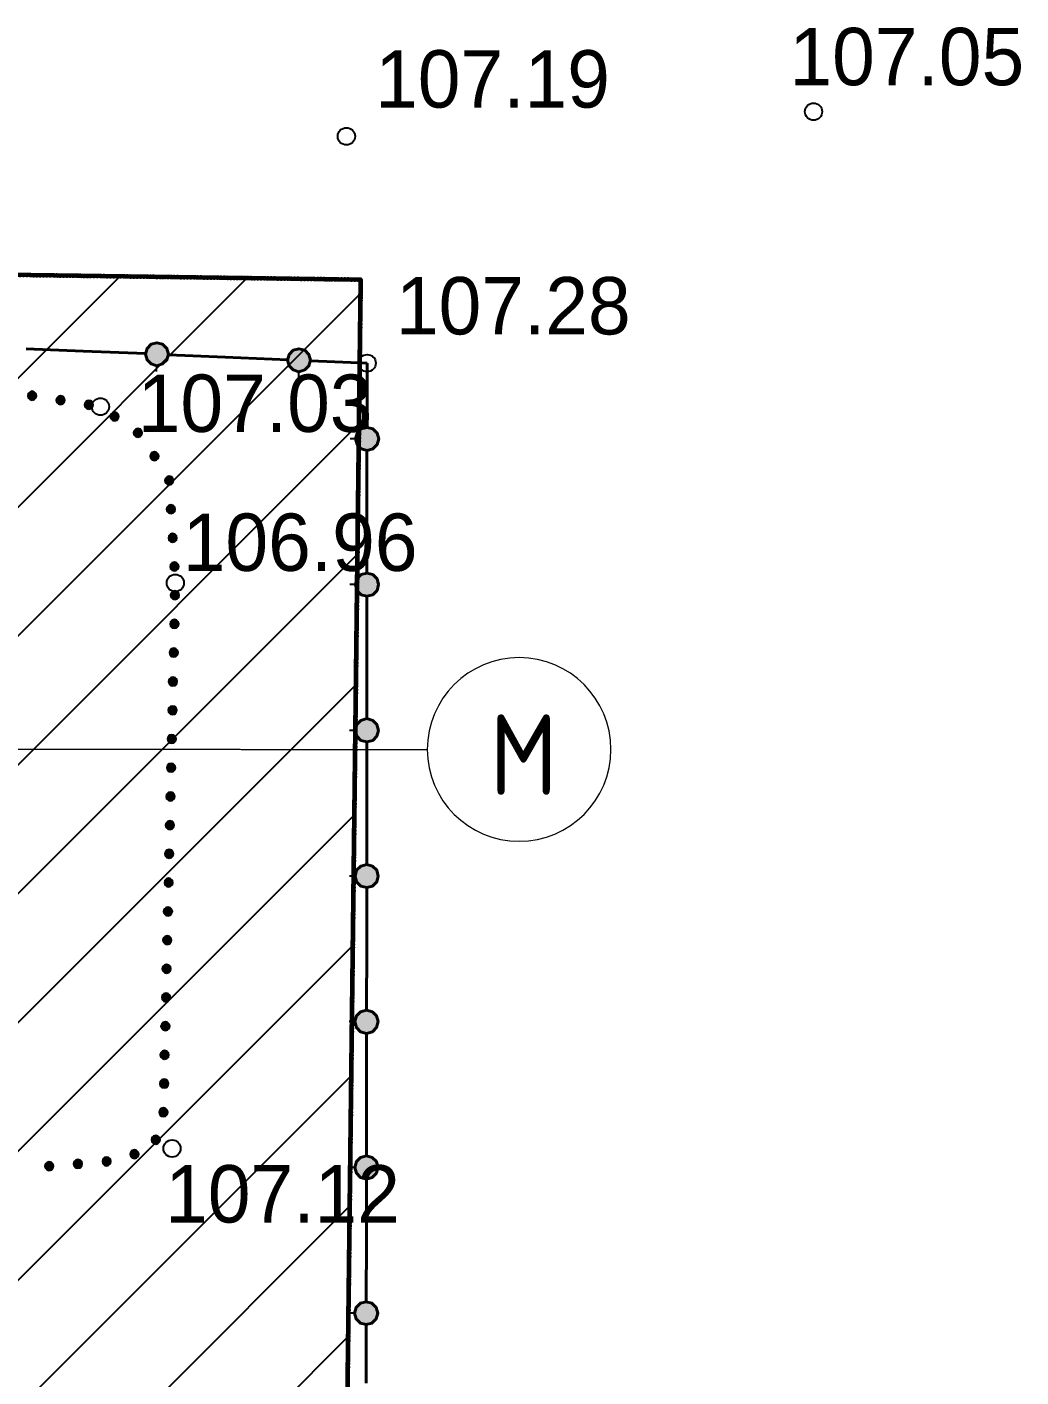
# Model space of a CAD drawing. Header units: millimetres. Extents: x 172667 to 1873135, y -274708 to 168495.
# Drawn here: x 1844224 to 1861540, y 64288 to 87812 of the extents above; entities that cross this region are included whole.
import ezdxf
from ezdxf.enums import TextEntityAlignment as Align

# ---------------------------------------------------------------- set-up
doc = ezdxf.new("R2010")
doc.units = ezdxf.units.MM
doc.linetypes.add('ADSK_Линия сетки', pattern=[25, 20, -2.5, 0, -2.5])
doc.linetypes.add('линия_сгиба', pattern=[1.25, 0.5, -0.25, 0, -0.25, 0, -0.25])
doc.layers.add('017 ОТВОД', color=7, linetype='13.Граница отвода', lineweight=70)
doc.layers.add('Оси', color=10, linetype='Continuous', lineweight=0)
doc.layers.add('_ТОПО', color=253, linetype='Continuous')
doc.layers.add('SC007', color=7, linetype='Continuous')
doc.styles.add('F2', font='', dxfattribs={"height": 0.000909972})
doc.styles.add('GOST Common', font='', dxfattribs={"width": 0.9, "height": 700})
doc.styles.get('F2').set_extended_font_data('D431')
doc.styles.get('GOST Common').set_extended_font_data('GOST Common')
doc.linetypes.add('13.Граница отвода', pattern='A,20,[14,SHAPES,S=0.01,R=0,X=0,Y=0],-2.5', length=22.5)

# ---------------------------------------------------------------- blocks, each defined once
blk = doc.blocks.new('SYMBOL2060001')
at = {"layer": 'SC007'}
blk.add_circle((0, 0), 0.15, dxfattribs=at)
blk = doc.blocks.new('Ось сетки - Круг_Ø8 мм-6577-ПД_АР_О_план на отм_ 0_000')
at = {"layer": 'Оси', "lineweight": 20}
for start, end in [(360, 180), (180, 360)]:
    blk.add_arc((0, 0), 4, start, end, dxfattribs=at)

msp = doc.modelspace()

# ---------------------------------------------------------------- hatches: boundary and pattern name
h = msp.add_hatch()
h.set_pattern_fill('ANSI31', color=30, scale=500)
h.paths.add_polyline_path([(1815477.8, 83886.2), (1850035.1, 83412.2), (1849138.2, 7719.4), (1815477.8, 8078.9)])
at = {"layer": '_ТОПО', "linetype": 'ByBlock', "lineweight": 40}
for points in [[(1846486.2, 81910.1), (1846586.2, 81940.1), (1846661.2, 82010.1), (1846686.2, 82110.1), (1846661.2, 82210.1), (1846586.2, 82285.1), (1846486.2, 82310.1), (1846386.2, 82285.1), (1846316.2, 82210.1), (1846286.2, 82110.1), (1846316.2, 82010.1), (1846386.2, 81940.1)], [(1848961.2, 81805.1), (1849061.2, 81835.1), (1849136.2, 81905.1), (1849161.2, 82005.1), (1849136.2, 82105.1), (1849061.2, 82180.1), (1848961.2, 82205.1), (1848861.2, 82180.1), (1848791.2, 82105.1), (1848761.2, 82005.1), (1848791.2, 81905.1), (1848861.2, 81835.1)], [(1850151.2, 80435.1), (1850251.2, 80460.1), (1850321.2, 80535.1), (1850351.2, 80635.1), (1850321.2, 80735.1), (1850251.2, 80810.1), (1850151.2, 80835.1), (1850046.2, 80810.1), (1849976.2, 80735.1), (1849946.2, 80635.1), (1849976.2, 80535.1), (1850046.2, 80460.1)], [(1850146.2, 77895.1), (1850246.2, 77920.1), (1850321.2, 77995.1), (1850346.2, 78095.1), (1850321.2, 78195.1), (1850246.2, 78270.1), (1850146.2, 78295.1), (1850046.2, 78270.1), (1849971.2, 78195.1), (1849946.2, 78095.1), (1849971.2, 77995.1), (1850046.2, 77920.1)], [(1850141.2, 75355.1), (1850246.2, 75380.1), (1850316.2, 75455.1), (1850346.2, 75555.1), (1850316.2, 75655.1), (1850246.2, 75730.1), (1850141.2, 75760.1), (1850041.2, 75730.1), (1849971.2, 75655.1), (1849941.2, 75555.1), (1849971.2, 75455.1), (1850041.2, 75380.1)], [(1850141.2, 72815.1), (1850241.2, 72840.1), (1850316.2, 72915.1), (1850341.2, 73015.1), (1850316.2, 73120.1), (1850241.2, 73190.1), (1850141.2, 73220.1), (1850041.2, 73190.1), (1849966.2, 73120.1), (1849941.2, 73015.1), (1849966.2, 72915.1), (1850041.2, 72840.1)], [(1850136.2, 70275.1), (1850241.2, 70305.1), (1850311.2, 70375.1), (1850341.2, 70480.1), (1850311.2, 70580.1), (1850241.2, 70650.1), (1850136.2, 70680.1), (1850036.2, 70650.1), (1849961.2, 70580.1), (1849936.2, 70480.1), (1849961.2, 70375.1), (1850036.2, 70305.1)], [(1850136.2, 67735.1), (1850236.2, 67765.1), (1850311.2, 67840.1), (1850336.2, 67940.1), (1850311.2, 68040.1), (1850236.2, 68115.1), (1850136.2, 68140.1), (1850036.2, 68115.1), (1849961.2, 68040.1), (1849936.2, 67940.1), (1849961.2, 67840.1), (1850036.2, 67765.1)], [(1850131.2, 65200.1), (1850231.2, 65225.1), (1850306.2, 65300.1), (1850336.2, 65400.1), (1850306.2, 65500.1), (1850231.2, 65575.1), (1850131.2, 65600.1), (1850031.2, 65575.1), (1849956.2, 65500.1), (1849931.2, 65400.1), (1849956.2, 65300.1), (1850031.2, 65225.1)]]:
    msp.add_hatch(color=7, dxfattribs=at).paths.add_polyline_path(points)
at = {"layer": '_ТОПО', "linetype": 'ByBlock', "lineweight": -2}
for points in [[(1844311.2, 81310.1), (1844351.2, 81320.1), (1844376.2, 81350.1), (1844386.2, 81385.1), (1844376.2, 81425.1), (1844351.2, 81450.1), (1844311.2, 81465.1), (1844276.2, 81450.1), (1844246.2, 81425.1), (1844236.2, 81385.1), (1844246.2, 81350.1), (1844276.2, 81320.1)], [(1844806.2, 81235.1), (1844846.2, 81245.1), (1844871.2, 81270.1), (1844881.2, 81310.1), (1844871.2, 81345.1), (1844846.2, 81375.1), (1844806.2, 81385.1), (1844771.2, 81375.1), (1844741.2, 81345.1), (1844731.2, 81310.1), (1844741.2, 81270.1), (1844771.2, 81245.1)], [(1845301.2, 81155.1), (1845341.2, 81165.1), (1845366.2, 81190.1), (1845376.2, 81230.1), (1845366.2, 81265.1), (1845341.2, 81295.1), (1845301.2, 81305.1), (1845266.2, 81295.1), (1845236.2, 81265.1), (1845226.2, 81230.1), (1845236.2, 81190.1), (1845266.2, 81165.1)], [(1845746.2, 80950.1), (1845786.2, 80960.1), (1845811.2, 80990.1), (1845821.2, 81025.1), (1845811.2, 81065.1), (1845786.2, 81090.1), (1845746.2, 81100.1), (1845711.2, 81090.1), (1845681.2, 81065.1), (1845671.2, 81025.1), (1845681.2, 80990.1), (1845711.2, 80960.1)], [(1846156.2, 80665.1), (1846196.2, 80675.1), (1846221.2, 80700.1), (1846231.2, 80740.1), (1846221.2, 80775.1), (1846196.2, 80805.1), (1846156.2, 80815.1), (1846121.2, 80805.1), (1846091.2, 80775.1), (1846081.2, 80740.1), (1846091.2, 80700.1), (1846121.2, 80675.1)], [(1846446.2, 80260.1), (1846481.2, 80270.1), (1846511.2, 80295.1), (1846521.2, 80335.1), (1846511.2, 80370.1), (1846481.2, 80400.1), (1846446.2, 80410.1), (1846406.2, 80400.1), (1846381.2, 80370.1), (1846371.2, 80335.1), (1846381.2, 80295.1), (1846406.2, 80270.1)], [(1846701.2, 79835.1), (1846741.2, 79845.1), (1846766.2, 79870.1), (1846776.2, 79910.1), (1846766.2, 79945.1), (1846741.2, 79975.1), (1846701.2, 79985.1), (1846666.2, 79975.1), (1846636.2, 79945.1), (1846626.2, 79910.1), (1846636.2, 79870.1), (1846666.2, 79845.1)], [(1846731.2, 79335.1), (1846771.2, 79345.1), (1846796.2, 79370.1), (1846806.2, 79410.1), (1846796.2, 79445.1), (1846771.2, 79475.1), (1846731.2, 79485.1), (1846696.2, 79475.1), (1846666.2, 79445.1), (1846656.2, 79410.1), (1846666.2, 79370.1), (1846696.2, 79345.1)], [(1846761.2, 78835.1), (1846801.2, 78845.1), (1846826.2, 78870.1), (1846836.2, 78910.1), (1846826.2, 78945.1), (1846801.2, 78975.1), (1846761.2, 78985.1), (1846726.2, 78975.1), (1846696.2, 78945.1), (1846686.2, 78910.1), (1846696.2, 78870.1), (1846726.2, 78845.1)], [(1846791.2, 78335.1), (1846826.2, 78345.1), (1846856.2, 78370.1), (1846866.2, 78410.1), (1846856.2, 78445.1), (1846826.2, 78475.1), (1846791.2, 78485.1), (1846751.2, 78475.1), (1846726.2, 78445.1), (1846716.2, 78410.1), (1846726.2, 78370.1), (1846751.2, 78345.1)], [(1846801.2, 77835.1), (1846841.2, 77845.1), (1846866.2, 77870.1), (1846876.2, 77910.1), (1846866.2, 77945.1), (1846841.2, 77975.1), (1846801.2, 77985.1), (1846766.2, 77975.1), (1846736.2, 77945.1), (1846726.2, 77910.1), (1846736.2, 77870.1), (1846766.2, 77845.1)], [(1846791.2, 77335.1), (1846826.2, 77345.1), (1846856.2, 77370.1), (1846866.2, 77410.1), (1846856.2, 77445.1), (1846826.2, 77475.1), (1846791.2, 77485.1), (1846751.2, 77475.1), (1846726.2, 77445.1), (1846716.2, 77410.1), (1846726.2, 77370.1), (1846751.2, 77345.1)], [(1846781.2, 76835.1), (1846816.2, 76845.1), (1846846.2, 76870.1), (1846856.2, 76910.1), (1846846.2, 76945.1), (1846816.2, 76975.1), (1846781.2, 76985.1), (1846741.2, 76975.1), (1846716.2, 76945.1), (1846706.2, 76910.1), (1846716.2, 76870.1), (1846741.2, 76845.1)], [(1846766.2, 76330.1), (1846806.2, 76340.1), (1846831.2, 76370.1), (1846841.2, 76405.1), (1846831.2, 76445.1), (1846806.2, 76470.1), (1846766.2, 76480.1), (1846731.2, 76470.1), (1846701.2, 76445.1), (1846691.2, 76405.1), (1846701.2, 76370.1), (1846731.2, 76340.1)], [(1846756.2, 75830.1), (1846796.2, 75840.1), (1846821.2, 75870.1), (1846831.2, 75905.1), (1846821.2, 75945.1), (1846796.2, 75970.1), (1846756.2, 75980.1), (1846721.2, 75970.1), (1846691.2, 75945.1), (1846681.2, 75905.1), (1846691.2, 75870.1), (1846721.2, 75840.1)], [(1846746.2, 75330.1), (1846781.2, 75340.1), (1846811.2, 75370.1), (1846821.2, 75405.1), (1846811.2, 75445.1), (1846781.2, 75470.1), (1846746.2, 75480.1), (1846706.2, 75470.1), (1846681.2, 75445.1), (1846671.2, 75405.1), (1846681.2, 75370.1), (1846706.2, 75340.1)], [(1846736.2, 74830.1), (1846771.2, 74840.1), (1846801.2, 74870.1), (1846811.2, 74905.1), (1846801.2, 74945.1), (1846771.2, 74970.1), (1846736.2, 74980.1), (1846696.2, 74970.1), (1846671.2, 74945.1), (1846661.2, 74905.1), (1846671.2, 74870.1), (1846696.2, 74840.1)], [(1846721.2, 74330.1), (1846761.2, 74340.1), (1846786.2, 74365.1), (1846801.2, 74405.1), (1846786.2, 74440.1), (1846761.2, 74470.1), (1846721.2, 74480.1), (1846686.2, 74470.1), (1846656.2, 74440.1), (1846646.2, 74405.1), (1846656.2, 74365.1), (1846686.2, 74340.1)], [(1846711.2, 73830.1), (1846751.2, 73840.1), (1846776.2, 73865.1), (1846786.2, 73905.1), (1846776.2, 73940.1), (1846751.2, 73970.1), (1846711.2, 73980.1), (1846676.2, 73970.1), (1846646.2, 73940.1), (1846636.2, 73905.1), (1846646.2, 73865.1), (1846676.2, 73840.1)], [(1846701.2, 73330.1), (1846741.2, 73340.1), (1846766.2, 73365.1), (1846776.2, 73405.1), (1846766.2, 73440.1), (1846741.2, 73470.1), (1846701.2, 73480.1), (1846661.2, 73470.1), (1846636.2, 73440.1), (1846626.2, 73405.1), (1846636.2, 73365.1), (1846661.2, 73340.1)], [(1846691.2, 72830.1), (1846726.2, 72840.1), (1846756.2, 72865.1), (1846766.2, 72905.1), (1846756.2, 72940.1), (1846726.2, 72970.1), (1846691.2, 72980.1), (1846651.2, 72970.1), (1846626.2, 72940.1), (1846616.2, 72905.1), (1846626.2, 72865.1), (1846651.2, 72840.1)], [(1846676.2, 72325.1), (1846716.2, 72335.1), (1846741.2, 72365.1), (1846756.2, 72400.1), (1846741.2, 72440.1), (1846716.2, 72465.1), (1846676.2, 72475.1), (1846641.2, 72465.1), (1846611.2, 72440.1), (1846601.2, 72400.1), (1846611.2, 72365.1), (1846641.2, 72335.1)], [(1846666.2, 71825.1), (1846706.2, 71835.1), (1846731.2, 71865.1), (1846741.2, 71900.1), (1846731.2, 71940.1), (1846706.2, 71965.1), (1846666.2, 71975.1), (1846631.2, 71965.1), (1846601.2, 71940.1), (1846591.2, 71900.1), (1846601.2, 71865.1), (1846631.2, 71835.1)], [(1846656.2, 71325.1), (1846696.2, 71335.1), (1846721.2, 71365.1), (1846731.2, 71400.1), (1846721.2, 71440.1), (1846696.2, 71465.1), (1846656.2, 71475.1), (1846616.2, 71465.1), (1846591.2, 71440.1), (1846581.2, 71400.1), (1846591.2, 71365.1), (1846616.2, 71335.1)], [(1846646.2, 70825.1), (1846681.2, 70835.1), (1846711.2, 70865.1), (1846721.2, 70900.1), (1846711.2, 70940.1), (1846681.2, 70965.1), (1846646.2, 70975.1), (1846606.2, 70965.1), (1846581.2, 70940.1), (1846571.2, 70900.1), (1846581.2, 70865.1), (1846606.2, 70835.1)], [(1846636.2, 70325.1), (1846671.2, 70335.1), (1846701.2, 70360.1), (1846711.2, 70400.1), (1846701.2, 70435.1), (1846671.2, 70465.1), (1846636.2, 70475.1), (1846596.2, 70465.1), (1846571.2, 70435.1), (1846556.2, 70400.1), (1846571.2, 70360.1), (1846596.2, 70335.1)], [(1846621.2, 69825.1), (1846661.2, 69835.1), (1846686.2, 69860.1), (1846696.2, 69900.1), (1846686.2, 69935.1), (1846661.2, 69965.1), (1846621.2, 69975.1), (1846586.2, 69965.1), (1846556.2, 69935.1), (1846546.2, 69900.1), (1846556.2, 69860.1), (1846586.2, 69835.1)], [(1846611.2, 69325.1), (1846651.2, 69335.1), (1846676.2, 69360.1), (1846686.2, 69400.1), (1846676.2, 69435.1), (1846651.2, 69465.1), (1846611.2, 69475.1), (1846571.2, 69465.1), (1846546.2, 69435.1), (1846536.2, 69400.1), (1846546.2, 69360.1), (1846571.2, 69335.1)], [(1846601.2, 68825.1), (1846636.2, 68835.1), (1846666.2, 68860.1), (1846676.2, 68900.1), (1846666.2, 68935.1), (1846636.2, 68965.1), (1846601.2, 68975.1), (1846561.2, 68965.1), (1846536.2, 68935.1), (1846526.2, 68900.1), (1846536.2, 68860.1), (1846561.2, 68835.1)], [(1846466.2, 68345.1), (1846501.2, 68355.1), (1846531.2, 68385.1), (1846541.2, 68420.1), (1846531.2, 68460.1), (1846501.2, 68485.1), (1846466.2, 68495.1), (1846426.2, 68485.1), (1846401.2, 68460.1), (1846391.2, 68420.1), (1846401.2, 68385.1), (1846426.2, 68355.1)], [(1846096.2, 68095.1), (1846131.2, 68105.1), (1846161.2, 68130.1), (1846171.2, 68170.1), (1846161.2, 68205.1), (1846131.2, 68235.1), (1846096.2, 68245.1), (1846056.2, 68235.1), (1846031.2, 68205.1), (1846021.2, 68170.1), (1846031.2, 68130.1), (1846056.2, 68105.1)], [(1844611.2, 67885.1), (1844651.2, 67895.1), (1844676.2, 67925.1), (1844686.2, 67960.1), (1844676.2, 68000.1), (1844651.2, 68025.1), (1844611.2, 68035.1), (1844576.2, 68025.1), (1844546.2, 68000.1), (1844536.2, 67960.1), (1844546.2, 67925.1), (1844576.2, 67895.1)], [(1845111.2, 67925.1), (1845151.2, 67935.1), (1845176.2, 67965.1), (1845186.2, 68000.1), (1845176.2, 68040.1), (1845151.2, 68065.1), (1845111.2, 68075.1), (1845076.2, 68065.1), (1845046.2, 68040.1), (1845036.2, 68000.1), (1845046.2, 67965.1), (1845076.2, 67935.1)], [(1845611.2, 67970.1), (1845646.2, 67980.1), (1845676.2, 68010.1), (1845686.2, 68045.1), (1845676.2, 68085.1), (1845646.2, 68110.1), (1845611.2, 68120.1), (1845571.2, 68110.1), (1845546.2, 68085.1), (1845536.2, 68045.1), (1845546.2, 68010.1), (1845571.2, 67980.1)]]:
    msp.add_hatch(color=8, dxfattribs=at).paths.add_polyline_path(points)

# ---------------------------------------------------------------- linework, layer by layer
at = {"layer": '017 ОТВОД', "color": 1, "linetype": '13.Граница отвода', "lineweight": 60, "elevation": -103056.2}
msp.add_lwpolyline([(1769145.1, 8582.2), (1770045.1, 84542.2), (1850035.1, 83412.2), (1849135.1, 7452.2)], close=True, dxfattribs=at)
at = {"layer": '017 ОТВОД', "color": 30, "linetype": 'линия_сгиба', "lineweight": 60, "ltscale": 5, "elevation": 3738.5}
msp.add_lwpolyline([(1815477.8, 83886.2), (1850035.1, 83412.2), (1849138.2, 7719.4), (1815477.8, 8078.9)], close=True, dxfattribs=at)
at = {"layer": '_ТОПО', "color": 7, "linetype": 'ByBlock', "lineweight": 40}
for p, q in [((1845201.2, 82165.1, 107089), (1844211.2, 82205.1, 107089)), ((1845201.2, 82165.1, 107089), (1844211.2, 82205.1, 107089)), ((1846291.2, 82120.1, 107089), (1845201.2, 82165.1, 107089)), ((1846291.2, 82120.1, 107089), (1845201.2, 82165.1, 107089)), ((1847676.2, 82060.1, 107089), (1846686.2, 82100.1, 107089)), ((1847676.2, 82060.1, 107089), (1846686.2, 82100.1, 107089)), ((1848766.2, 82015.1, 107089), (1847676.2, 82060.1, 107089)), ((1850151.2, 81955.1, 107089), (1849161.2, 81995.1, 107089)), ((1850151.2, 81955.1, 107089), (1849161.2, 81995.1, 107089)), ((1850151.2, 80840.1, 107038.5), (1850151.2, 81955.1, 107038.5)), ((1850146.2, 79415.1, 107038.5), (1850146.2, 80430.1, 107038.5)), ((1850146.2, 78300.1, 107038.5), (1850146.2, 79415.1, 107038.5)), ((1850146.2, 76875.1, 107038.5), (1850146.2, 77890.1, 107038.5)), ((1850141.2, 75760.1, 107038.5), (1850146.2, 76875.1, 107038.5)), ((1850141.2, 75760.1, 107038.5), (1850146.2, 76875.1, 107038.5)), ((1850141.2, 74335.1, 107038.5), (1850141.2, 75355.1, 107038.5)), ((1850141.2, 74335.1, 107038.5), (1850141.2, 75355.1, 107038.5)), ((1850141.2, 73220.1, 107038.5), (1850141.2, 74335.1, 107038.5)), ((1850141.2, 73220.1, 107038.5), (1850141.2, 74335.1, 107038.5)), ((1850141.2, 71800.1, 107038.5), (1850141.2, 72815.1, 107038.5)), ((1850141.2, 71800.1, 107038.5), (1850141.2, 72815.1, 107038.5)), ((1850136.2, 70680.1, 107038.5), (1850141.2, 71800.1, 107038.5)), ((1850136.2, 70680.1, 107038.5), (1850141.2, 71800.1, 107038.5)), ((1850136.2, 69260.1, 107038.5), (1850136.2, 70275.1, 107038.5)), ((1850136.2, 69260.1, 107038.5), (1850136.2, 70275.1, 107038.5)), ((1850136.2, 68140.1, 107038.5), (1850136.2, 69260.1, 107038.5)), ((1850136.2, 68140.1, 107038.5), (1850136.2, 69260.1, 107038.5)), ((1850136.2, 66720.1, 107038.5), (1850136.2, 67735.1, 107038.5)), ((1850131.2, 65600.1, 107038.5), (1850136.2, 66720.1, 107038.5)), ((1850131.2, 64180.1, 107038.5), (1850131.2, 65195.1, 107038.5)), ((1850131.2, 64180.1, 107038.5), (1850131.2, 65195.1, 107038.5))]:
    msp.add_line(p, q, dxfattribs=at)
at = {"layer": '_ТОПО', "color": 8, "linetype": 'ByBlock', "lineweight": -2}
for p, q in [((1846481.2, 81910.1, 107089), (1846476.2, 81810.1, 107089)), ((1846481.2, 81910.1, 107089), (1846476.2, 81810.1, 107089)), ((1848766.2, 82015.1, 107089), (1847676.2, 82060.1, 107089)), ((1850151.2, 80840.1, 107038.5), (1850151.2, 81955.1, 107038.5)), ((1848956.2, 81805.1, 107089), (1848951.2, 81705.1, 107089)), ((1848956.2, 81805.1, 107089), (1848951.2, 81705.1, 107089)), ((1849951.2, 80635.1, 107038.5), (1849851.2, 80635.1, 107038.5)), ((1849951.2, 80635.1, 107038.5), (1849851.2, 80635.1, 107038.5)), ((1850146.2, 79415.1, 107038.5), (1850146.2, 80430.1, 107038.5)), ((1850146.2, 78300.1, 107038.5), (1850146.2, 79415.1, 107038.5)), ((1849946.2, 78095.1, 107038.5), (1849846.2, 78095.1, 107038.5)), ((1849946.2, 78095.1, 107038.5), (1849846.2, 78095.1, 107038.5)), ((1850146.2, 76875.1, 107038.5), (1850146.2, 77890.1, 107038.5)), ((1849941.2, 75555.1, 107038.5), (1849841.2, 75555.1, 107038.5)), ((1849941.2, 75555.1, 107038.5), (1849841.2, 75555.1, 107038.5)), ((1849941.2, 73015.1, 107038.5), (1849841.2, 73015.1, 107038.5)), ((1849941.2, 73015.1, 107038.5), (1849841.2, 73015.1, 107038.5)), ((1849936.2, 70480.1, 107038.5), (1849836.2, 70480.1, 107038.5)), ((1849936.2, 70480.1, 107038.5), (1849836.2, 70480.1, 107038.5)), ((1849936.2, 67940.1, 107038.5), (1849836.2, 67940.1, 107038.5)), ((1849936.2, 67940.1, 107038.5), (1849836.2, 67940.1, 107038.5)), ((1850136.2, 66720.1, 107038.5), (1850136.2, 67735.1, 107038.5)), ((1850131.2, 65600.1, 107038.5), (1850136.2, 66720.1, 107038.5)), ((1849931.2, 65400.1, 107038.5), (1849831.2, 65400.1, 107038.5)), ((1849931.2, 65400.1, 107038.5), (1849831.2, 65400.1, 107038.5))]:
    msp.add_line(p, q, dxfattribs=at)
at = {"layer": '_ТОПО', "color": 7, "linetype": 'ByBlock', "lineweight": 40, "flags": 128}
for points, elevation in [([(1846486.2, 81910.1), (1846586.2, 81940.1), (1846661.2, 82010.1), (1846686.2, 82110.1), (1846661.2, 82210.1), (1846586.2, 82285.1), (1846486.2, 82310.1), (1846386.2, 82285.1), (1846316.2, 82210.1), (1846286.2, 82110.1), (1846316.2, 82010.1), (1846386.2, 81940.1), (1846486.2, 81910.1)], 107089), ([(1846486.2, 81910.1), (1846586.2, 81940.1), (1846661.2, 82010.1), (1846686.2, 82110.1), (1846661.2, 82210.1), (1846586.2, 82285.1), (1846486.2, 82310.1), (1846386.2, 82285.1), (1846316.2, 82210.1), (1846286.2, 82110.1), (1846316.2, 82010.1), (1846386.2, 81940.1), (1846486.2, 81910.1)], 107089), ([(1848961.2, 81805.1), (1849061.2, 81835.1), (1849136.2, 81905.1), (1849161.2, 82005.1), (1849136.2, 82105.1), (1849061.2, 82180.1), (1848961.2, 82205.1), (1848861.2, 82180.1), (1848791.2, 82105.1), (1848761.2, 82005.1), (1848791.2, 81905.1), (1848861.2, 81835.1), (1848961.2, 81805.1)], 107089), ([(1848961.2, 81805.1), (1849061.2, 81835.1), (1849136.2, 81905.1), (1849161.2, 82005.1), (1849136.2, 82105.1), (1849061.2, 82180.1), (1848961.2, 82205.1), (1848861.2, 82180.1), (1848791.2, 82105.1), (1848761.2, 82005.1), (1848791.2, 81905.1), (1848861.2, 81835.1), (1848961.2, 81805.1)], 107089), ([(1850151.2, 80435.1), (1850251.2, 80460.1), (1850321.2, 80535.1), (1850351.2, 80635.1), (1850321.2, 80735.1), (1850251.2, 80810.1), (1850151.2, 80835.1), (1850046.2, 80810.1), (1849976.2, 80735.1), (1849946.2, 80635.1), (1849976.2, 80535.1), (1850046.2, 80460.1), (1850151.2, 80435.1)], 107038.5), ([(1850151.2, 80435.1), (1850251.2, 80460.1), (1850321.2, 80535.1), (1850351.2, 80635.1), (1850321.2, 80735.1), (1850251.2, 80810.1), (1850151.2, 80835.1), (1850046.2, 80810.1), (1849976.2, 80735.1), (1849946.2, 80635.1), (1849976.2, 80535.1), (1850046.2, 80460.1), (1850151.2, 80435.1)], 107038.5), ([(1850146.2, 77895.1), (1850246.2, 77920.1), (1850321.2, 77995.1), (1850346.2, 78095.1), (1850321.2, 78195.1), (1850246.2, 78270.1), (1850146.2, 78295.1), (1850046.2, 78270.1), (1849971.2, 78195.1), (1849946.2, 78095.1), (1849971.2, 77995.1), (1850046.2, 77920.1), (1850146.2, 77895.1)], 107038.5), ([(1850146.2, 77895.1), (1850246.2, 77920.1), (1850321.2, 77995.1), (1850346.2, 78095.1), (1850321.2, 78195.1), (1850246.2, 78270.1), (1850146.2, 78295.1), (1850046.2, 78270.1), (1849971.2, 78195.1), (1849946.2, 78095.1), (1849971.2, 77995.1), (1850046.2, 77920.1), (1850146.2, 77895.1)], 107038.5), ([(1850141.2, 75355.1), (1850246.2, 75380.1), (1850316.2, 75455.1), (1850346.2, 75555.1), (1850316.2, 75655.1), (1850246.2, 75730.1), (1850141.2, 75760.1), (1850041.2, 75730.1), (1849971.2, 75655.1), (1849941.2, 75555.1), (1849971.2, 75455.1), (1850041.2, 75380.1), (1850141.2, 75355.1)], 107038.5), ([(1850141.2, 75355.1), (1850246.2, 75380.1), (1850316.2, 75455.1), (1850346.2, 75555.1), (1850316.2, 75655.1), (1850246.2, 75730.1), (1850141.2, 75760.1), (1850041.2, 75730.1), (1849971.2, 75655.1), (1849941.2, 75555.1), (1849971.2, 75455.1), (1850041.2, 75380.1), (1850141.2, 75355.1)], 107038.5), ([(1850141.2, 72815.1), (1850241.2, 72840.1), (1850316.2, 72915.1), (1850341.2, 73015.1), (1850316.2, 73120.1), (1850241.2, 73190.1), (1850141.2, 73220.1), (1850041.2, 73190.1), (1849966.2, 73120.1), (1849941.2, 73015.1), (1849966.2, 72915.1), (1850041.2, 72840.1), (1850141.2, 72815.1)], 107038.5), ([(1850141.2, 72815.1), (1850241.2, 72840.1), (1850316.2, 72915.1), (1850341.2, 73015.1), (1850316.2, 73120.1), (1850241.2, 73190.1), (1850141.2, 73220.1), (1850041.2, 73190.1), (1849966.2, 73120.1), (1849941.2, 73015.1), (1849966.2, 72915.1), (1850041.2, 72840.1), (1850141.2, 72815.1)], 107038.5), ([(1850136.2, 70275.1), (1850241.2, 70305.1), (1850311.2, 70375.1), (1850341.2, 70480.1), (1850311.2, 70580.1), (1850241.2, 70650.1), (1850136.2, 70680.1), (1850036.2, 70650.1), (1849961.2, 70580.1), (1849936.2, 70480.1), (1849961.2, 70375.1), (1850036.2, 70305.1), (1850136.2, 70275.1)], 107038.5), ([(1850136.2, 70275.1), (1850241.2, 70305.1), (1850311.2, 70375.1), (1850341.2, 70480.1), (1850311.2, 70580.1), (1850241.2, 70650.1), (1850136.2, 70680.1), (1850036.2, 70650.1), (1849961.2, 70580.1), (1849936.2, 70480.1), (1849961.2, 70375.1), (1850036.2, 70305.1), (1850136.2, 70275.1)], 107038.5), ([(1850136.2, 67735.1), (1850236.2, 67765.1), (1850311.2, 67840.1), (1850336.2, 67940.1), (1850311.2, 68040.1), (1850236.2, 68115.1), (1850136.2, 68140.1), (1850036.2, 68115.1), (1849961.2, 68040.1), (1849936.2, 67940.1), (1849961.2, 67840.1), (1850036.2, 67765.1), (1850136.2, 67735.1)], 107038.5), ([(1850136.2, 67735.1), (1850236.2, 67765.1), (1850311.2, 67840.1), (1850336.2, 67940.1), (1850311.2, 68040.1), (1850236.2, 68115.1), (1850136.2, 68140.1), (1850036.2, 68115.1), (1849961.2, 68040.1), (1849936.2, 67940.1), (1849961.2, 67840.1), (1850036.2, 67765.1), (1850136.2, 67735.1)], 107038.5), ([(1850131.2, 65200.1), (1850231.2, 65225.1), (1850306.2, 65300.1), (1850336.2, 65400.1), (1850306.2, 65500.1), (1850231.2, 65575.1), (1850131.2, 65600.1), (1850031.2, 65575.1), (1849956.2, 65500.1), (1849931.2, 65400.1), (1849956.2, 65300.1), (1850031.2, 65225.1), (1850131.2, 65200.1)], 107038.5), ([(1850131.2, 65200.1), (1850231.2, 65225.1), (1850306.2, 65300.1), (1850336.2, 65400.1), (1850306.2, 65500.1), (1850231.2, 65575.1), (1850131.2, 65600.1), (1850031.2, 65575.1), (1849956.2, 65500.1), (1849931.2, 65400.1), (1849956.2, 65300.1), (1850031.2, 65225.1), (1850131.2, 65200.1)], 107038.5)]:
    msp.add_lwpolyline(points, close=True, dxfattribs=dict(at, elevation=elevation))
at = {"layer": '_ТОПО', "color": 8, "linetype": 'ByBlock', "lineweight": -2, "elevation": 80850.6, "flags": 128}
for points in [[(1844311.2, 81310.1), (1844351.2, 81320.1), (1844376.2, 81350.1), (1844386.2, 81385.1), (1844376.2, 81425.1), (1844351.2, 81450.1), (1844311.2, 81465.1), (1844276.2, 81450.1), (1844246.2, 81425.1), (1844236.2, 81385.1), (1844246.2, 81350.1), (1844276.2, 81320.1), (1844311.2, 81310.1)], [(1844311.2, 81310.1), (1844351.2, 81320.1), (1844376.2, 81350.1), (1844386.2, 81385.1), (1844376.2, 81425.1), (1844351.2, 81450.1), (1844311.2, 81465.1), (1844276.2, 81450.1), (1844246.2, 81425.1), (1844236.2, 81385.1), (1844246.2, 81350.1), (1844276.2, 81320.1), (1844311.2, 81310.1)], [(1844806.2, 81235.1), (1844846.2, 81245.1), (1844871.2, 81270.1), (1844881.2, 81310.1), (1844871.2, 81345.1), (1844846.2, 81375.1), (1844806.2, 81385.1), (1844771.2, 81375.1), (1844741.2, 81345.1), (1844731.2, 81310.1), (1844741.2, 81270.1), (1844771.2, 81245.1), (1844806.2, 81235.1)], [(1844806.2, 81235.1), (1844846.2, 81245.1), (1844871.2, 81270.1), (1844881.2, 81310.1), (1844871.2, 81345.1), (1844846.2, 81375.1), (1844806.2, 81385.1), (1844771.2, 81375.1), (1844741.2, 81345.1), (1844731.2, 81310.1), (1844741.2, 81270.1), (1844771.2, 81245.1), (1844806.2, 81235.1)], [(1845301.2, 81155.1), (1845341.2, 81165.1), (1845366.2, 81190.1), (1845376.2, 81230.1), (1845366.2, 81265.1), (1845341.2, 81295.1), (1845301.2, 81305.1), (1845266.2, 81295.1), (1845236.2, 81265.1), (1845226.2, 81230.1), (1845236.2, 81190.1), (1845266.2, 81165.1), (1845301.2, 81155.1)], [(1845301.2, 81155.1), (1845341.2, 81165.1), (1845366.2, 81190.1), (1845376.2, 81230.1), (1845366.2, 81265.1), (1845341.2, 81295.1), (1845301.2, 81305.1), (1845266.2, 81295.1), (1845236.2, 81265.1), (1845226.2, 81230.1), (1845236.2, 81190.1), (1845266.2, 81165.1), (1845301.2, 81155.1)], [(1845746.2, 80950.1), (1845786.2, 80960.1), (1845811.2, 80990.1), (1845821.2, 81025.1), (1845811.2, 81065.1), (1845786.2, 81090.1), (1845746.2, 81100.1), (1845711.2, 81090.1), (1845681.2, 81065.1), (1845671.2, 81025.1), (1845681.2, 80990.1), (1845711.2, 80960.1), (1845746.2, 80950.1)], [(1845746.2, 80950.1), (1845786.2, 80960.1), (1845811.2, 80990.1), (1845821.2, 81025.1), (1845811.2, 81065.1), (1845786.2, 81090.1), (1845746.2, 81100.1), (1845711.2, 81090.1), (1845681.2, 81065.1), (1845671.2, 81025.1), (1845681.2, 80990.1), (1845711.2, 80960.1), (1845746.2, 80950.1)], [(1846156.2, 80665.1), (1846196.2, 80675.1), (1846221.2, 80700.1), (1846231.2, 80740.1), (1846221.2, 80775.1), (1846196.2, 80805.1), (1846156.2, 80815.1), (1846121.2, 80805.1), (1846091.2, 80775.1), (1846081.2, 80740.1), (1846091.2, 80700.1), (1846121.2, 80675.1), (1846156.2, 80665.1)], [(1846156.2, 80665.1), (1846196.2, 80675.1), (1846221.2, 80700.1), (1846231.2, 80740.1), (1846221.2, 80775.1), (1846196.2, 80805.1), (1846156.2, 80815.1), (1846121.2, 80805.1), (1846091.2, 80775.1), (1846081.2, 80740.1), (1846091.2, 80700.1), (1846121.2, 80675.1), (1846156.2, 80665.1)], [(1846446.2, 80260.1), (1846481.2, 80270.1), (1846511.2, 80295.1), (1846521.2, 80335.1), (1846511.2, 80370.1), (1846481.2, 80400.1), (1846446.2, 80410.1), (1846406.2, 80400.1), (1846381.2, 80370.1), (1846371.2, 80335.1), (1846381.2, 80295.1), (1846406.2, 80270.1), (1846446.2, 80260.1)], [(1846446.2, 80260.1), (1846481.2, 80270.1), (1846511.2, 80295.1), (1846521.2, 80335.1), (1846511.2, 80370.1), (1846481.2, 80400.1), (1846446.2, 80410.1), (1846406.2, 80400.1), (1846381.2, 80370.1), (1846371.2, 80335.1), (1846381.2, 80295.1), (1846406.2, 80270.1), (1846446.2, 80260.1)], [(1846701.2, 79835.1), (1846741.2, 79845.1), (1846766.2, 79870.1), (1846776.2, 79910.1), (1846766.2, 79945.1), (1846741.2, 79975.1), (1846701.2, 79985.1), (1846666.2, 79975.1), (1846636.2, 79945.1), (1846626.2, 79910.1), (1846636.2, 79870.1), (1846666.2, 79845.1), (1846701.2, 79835.1)], [(1846701.2, 79835.1), (1846741.2, 79845.1), (1846766.2, 79870.1), (1846776.2, 79910.1), (1846766.2, 79945.1), (1846741.2, 79975.1), (1846701.2, 79985.1), (1846666.2, 79975.1), (1846636.2, 79945.1), (1846626.2, 79910.1), (1846636.2, 79870.1), (1846666.2, 79845.1), (1846701.2, 79835.1)], [(1846731.2, 79335.1), (1846771.2, 79345.1), (1846796.2, 79370.1), (1846806.2, 79410.1), (1846796.2, 79445.1), (1846771.2, 79475.1), (1846731.2, 79485.1), (1846696.2, 79475.1), (1846666.2, 79445.1), (1846656.2, 79410.1), (1846666.2, 79370.1), (1846696.2, 79345.1), (1846731.2, 79335.1)], [(1846731.2, 79335.1), (1846771.2, 79345.1), (1846796.2, 79370.1), (1846806.2, 79410.1), (1846796.2, 79445.1), (1846771.2, 79475.1), (1846731.2, 79485.1), (1846696.2, 79475.1), (1846666.2, 79445.1), (1846656.2, 79410.1), (1846666.2, 79370.1), (1846696.2, 79345.1), (1846731.2, 79335.1)], [(1846761.2, 78835.1), (1846801.2, 78845.1), (1846826.2, 78870.1), (1846836.2, 78910.1), (1846826.2, 78945.1), (1846801.2, 78975.1), (1846761.2, 78985.1), (1846726.2, 78975.1), (1846696.2, 78945.1), (1846686.2, 78910.1), (1846696.2, 78870.1), (1846726.2, 78845.1), (1846761.2, 78835.1)], [(1846761.2, 78835.1), (1846801.2, 78845.1), (1846826.2, 78870.1), (1846836.2, 78910.1), (1846826.2, 78945.1), (1846801.2, 78975.1), (1846761.2, 78985.1), (1846726.2, 78975.1), (1846696.2, 78945.1), (1846686.2, 78910.1), (1846696.2, 78870.1), (1846726.2, 78845.1), (1846761.2, 78835.1)], [(1846791.2, 78335.1), (1846826.2, 78345.1), (1846856.2, 78370.1), (1846866.2, 78410.1), (1846856.2, 78445.1), (1846826.2, 78475.1), (1846791.2, 78485.1), (1846751.2, 78475.1), (1846726.2, 78445.1), (1846716.2, 78410.1), (1846726.2, 78370.1), (1846751.2, 78345.1), (1846791.2, 78335.1)], [(1846791.2, 78335.1), (1846826.2, 78345.1), (1846856.2, 78370.1), (1846866.2, 78410.1), (1846856.2, 78445.1), (1846826.2, 78475.1), (1846791.2, 78485.1), (1846751.2, 78475.1), (1846726.2, 78445.1), (1846716.2, 78410.1), (1846726.2, 78370.1), (1846751.2, 78345.1), (1846791.2, 78335.1)], [(1846801.2, 77835.1), (1846841.2, 77845.1), (1846866.2, 77870.1), (1846876.2, 77910.1), (1846866.2, 77945.1), (1846841.2, 77975.1), (1846801.2, 77985.1), (1846766.2, 77975.1), (1846736.2, 77945.1), (1846726.2, 77910.1), (1846736.2, 77870.1), (1846766.2, 77845.1), (1846801.2, 77835.1)], [(1846801.2, 77835.1), (1846841.2, 77845.1), (1846866.2, 77870.1), (1846876.2, 77910.1), (1846866.2, 77945.1), (1846841.2, 77975.1), (1846801.2, 77985.1), (1846766.2, 77975.1), (1846736.2, 77945.1), (1846726.2, 77910.1), (1846736.2, 77870.1), (1846766.2, 77845.1), (1846801.2, 77835.1)], [(1846791.2, 77335.1), (1846826.2, 77345.1), (1846856.2, 77370.1), (1846866.2, 77410.1), (1846856.2, 77445.1), (1846826.2, 77475.1), (1846791.2, 77485.1), (1846751.2, 77475.1), (1846726.2, 77445.1), (1846716.2, 77410.1), (1846726.2, 77370.1), (1846751.2, 77345.1), (1846791.2, 77335.1)], [(1846791.2, 77335.1), (1846826.2, 77345.1), (1846856.2, 77370.1), (1846866.2, 77410.1), (1846856.2, 77445.1), (1846826.2, 77475.1), (1846791.2, 77485.1), (1846751.2, 77475.1), (1846726.2, 77445.1), (1846716.2, 77410.1), (1846726.2, 77370.1), (1846751.2, 77345.1), (1846791.2, 77335.1)], [(1846781.2, 76835.1), (1846816.2, 76845.1), (1846846.2, 76870.1), (1846856.2, 76910.1), (1846846.2, 76945.1), (1846816.2, 76975.1), (1846781.2, 76985.1), (1846741.2, 76975.1), (1846716.2, 76945.1), (1846706.2, 76910.1), (1846716.2, 76870.1), (1846741.2, 76845.1), (1846781.2, 76835.1)], [(1846781.2, 76835.1), (1846816.2, 76845.1), (1846846.2, 76870.1), (1846856.2, 76910.1), (1846846.2, 76945.1), (1846816.2, 76975.1), (1846781.2, 76985.1), (1846741.2, 76975.1), (1846716.2, 76945.1), (1846706.2, 76910.1), (1846716.2, 76870.1), (1846741.2, 76845.1), (1846781.2, 76835.1)], [(1846766.2, 76330.1), (1846806.2, 76340.1), (1846831.2, 76370.1), (1846841.2, 76405.1), (1846831.2, 76445.1), (1846806.2, 76470.1), (1846766.2, 76480.1), (1846731.2, 76470.1), (1846701.2, 76445.1), (1846691.2, 76405.1), (1846701.2, 76370.1), (1846731.2, 76340.1), (1846766.2, 76330.1)], [(1846766.2, 76330.1), (1846806.2, 76340.1), (1846831.2, 76370.1), (1846841.2, 76405.1), (1846831.2, 76445.1), (1846806.2, 76470.1), (1846766.2, 76480.1), (1846731.2, 76470.1), (1846701.2, 76445.1), (1846691.2, 76405.1), (1846701.2, 76370.1), (1846731.2, 76340.1), (1846766.2, 76330.1)], [(1846756.2, 75830.1), (1846796.2, 75840.1), (1846821.2, 75870.1), (1846831.2, 75905.1), (1846821.2, 75945.1), (1846796.2, 75970.1), (1846756.2, 75980.1), (1846721.2, 75970.1), (1846691.2, 75945.1), (1846681.2, 75905.1), (1846691.2, 75870.1), (1846721.2, 75840.1), (1846756.2, 75830.1)], [(1846756.2, 75830.1), (1846796.2, 75840.1), (1846821.2, 75870.1), (1846831.2, 75905.1), (1846821.2, 75945.1), (1846796.2, 75970.1), (1846756.2, 75980.1), (1846721.2, 75970.1), (1846691.2, 75945.1), (1846681.2, 75905.1), (1846691.2, 75870.1), (1846721.2, 75840.1), (1846756.2, 75830.1)], [(1846746.2, 75330.1), (1846781.2, 75340.1), (1846811.2, 75370.1), (1846821.2, 75405.1), (1846811.2, 75445.1), (1846781.2, 75470.1), (1846746.2, 75480.1), (1846706.2, 75470.1), (1846681.2, 75445.1), (1846671.2, 75405.1), (1846681.2, 75370.1), (1846706.2, 75340.1), (1846746.2, 75330.1)], [(1846746.2, 75330.1), (1846781.2, 75340.1), (1846811.2, 75370.1), (1846821.2, 75405.1), (1846811.2, 75445.1), (1846781.2, 75470.1), (1846746.2, 75480.1), (1846706.2, 75470.1), (1846681.2, 75445.1), (1846671.2, 75405.1), (1846681.2, 75370.1), (1846706.2, 75340.1), (1846746.2, 75330.1)], [(1846736.2, 74830.1), (1846771.2, 74840.1), (1846801.2, 74870.1), (1846811.2, 74905.1), (1846801.2, 74945.1), (1846771.2, 74970.1), (1846736.2, 74980.1), (1846696.2, 74970.1), (1846671.2, 74945.1), (1846661.2, 74905.1), (1846671.2, 74870.1), (1846696.2, 74840.1), (1846736.2, 74830.1)], [(1846736.2, 74830.1), (1846771.2, 74840.1), (1846801.2, 74870.1), (1846811.2, 74905.1), (1846801.2, 74945.1), (1846771.2, 74970.1), (1846736.2, 74980.1), (1846696.2, 74970.1), (1846671.2, 74945.1), (1846661.2, 74905.1), (1846671.2, 74870.1), (1846696.2, 74840.1), (1846736.2, 74830.1)], [(1846721.2, 74330.1), (1846761.2, 74340.1), (1846786.2, 74365.1), (1846801.2, 74405.1), (1846786.2, 74440.1), (1846761.2, 74470.1), (1846721.2, 74480.1), (1846686.2, 74470.1), (1846656.2, 74440.1), (1846646.2, 74405.1), (1846656.2, 74365.1), (1846686.2, 74340.1), (1846721.2, 74330.1)], [(1846721.2, 74330.1), (1846761.2, 74340.1), (1846786.2, 74365.1), (1846801.2, 74405.1), (1846786.2, 74440.1), (1846761.2, 74470.1), (1846721.2, 74480.1), (1846686.2, 74470.1), (1846656.2, 74440.1), (1846646.2, 74405.1), (1846656.2, 74365.1), (1846686.2, 74340.1), (1846721.2, 74330.1)], [(1846711.2, 73830.1), (1846751.2, 73840.1), (1846776.2, 73865.1), (1846786.2, 73905.1), (1846776.2, 73940.1), (1846751.2, 73970.1), (1846711.2, 73980.1), (1846676.2, 73970.1), (1846646.2, 73940.1), (1846636.2, 73905.1), (1846646.2, 73865.1), (1846676.2, 73840.1), (1846711.2, 73830.1)], [(1846711.2, 73830.1), (1846751.2, 73840.1), (1846776.2, 73865.1), (1846786.2, 73905.1), (1846776.2, 73940.1), (1846751.2, 73970.1), (1846711.2, 73980.1), (1846676.2, 73970.1), (1846646.2, 73940.1), (1846636.2, 73905.1), (1846646.2, 73865.1), (1846676.2, 73840.1), (1846711.2, 73830.1)], [(1846701.2, 73330.1), (1846741.2, 73340.1), (1846766.2, 73365.1), (1846776.2, 73405.1), (1846766.2, 73440.1), (1846741.2, 73470.1), (1846701.2, 73480.1), (1846661.2, 73470.1), (1846636.2, 73440.1), (1846626.2, 73405.1), (1846636.2, 73365.1), (1846661.2, 73340.1), (1846701.2, 73330.1)], [(1846701.2, 73330.1), (1846741.2, 73340.1), (1846766.2, 73365.1), (1846776.2, 73405.1), (1846766.2, 73440.1), (1846741.2, 73470.1), (1846701.2, 73480.1), (1846661.2, 73470.1), (1846636.2, 73440.1), (1846626.2, 73405.1), (1846636.2, 73365.1), (1846661.2, 73340.1), (1846701.2, 73330.1)], [(1846691.2, 72830.1), (1846726.2, 72840.1), (1846756.2, 72865.1), (1846766.2, 72905.1), (1846756.2, 72940.1), (1846726.2, 72970.1), (1846691.2, 72980.1), (1846651.2, 72970.1), (1846626.2, 72940.1), (1846616.2, 72905.1), (1846626.2, 72865.1), (1846651.2, 72840.1), (1846691.2, 72830.1)], [(1846691.2, 72830.1), (1846726.2, 72840.1), (1846756.2, 72865.1), (1846766.2, 72905.1), (1846756.2, 72940.1), (1846726.2, 72970.1), (1846691.2, 72980.1), (1846651.2, 72970.1), (1846626.2, 72940.1), (1846616.2, 72905.1), (1846626.2, 72865.1), (1846651.2, 72840.1), (1846691.2, 72830.1)], [(1846676.2, 72325.1), (1846716.2, 72335.1), (1846741.2, 72365.1), (1846756.2, 72400.1), (1846741.2, 72440.1), (1846716.2, 72465.1), (1846676.2, 72475.1), (1846641.2, 72465.1), (1846611.2, 72440.1), (1846601.2, 72400.1), (1846611.2, 72365.1), (1846641.2, 72335.1), (1846676.2, 72325.1)], [(1846676.2, 72325.1), (1846716.2, 72335.1), (1846741.2, 72365.1), (1846756.2, 72400.1), (1846741.2, 72440.1), (1846716.2, 72465.1), (1846676.2, 72475.1), (1846641.2, 72465.1), (1846611.2, 72440.1), (1846601.2, 72400.1), (1846611.2, 72365.1), (1846641.2, 72335.1), (1846676.2, 72325.1)], [(1846666.2, 71825.1), (1846706.2, 71835.1), (1846731.2, 71865.1), (1846741.2, 71900.1), (1846731.2, 71940.1), (1846706.2, 71965.1), (1846666.2, 71975.1), (1846631.2, 71965.1), (1846601.2, 71940.1), (1846591.2, 71900.1), (1846601.2, 71865.1), (1846631.2, 71835.1), (1846666.2, 71825.1)], [(1846666.2, 71825.1), (1846706.2, 71835.1), (1846731.2, 71865.1), (1846741.2, 71900.1), (1846731.2, 71940.1), (1846706.2, 71965.1), (1846666.2, 71975.1), (1846631.2, 71965.1), (1846601.2, 71940.1), (1846591.2, 71900.1), (1846601.2, 71865.1), (1846631.2, 71835.1), (1846666.2, 71825.1)], [(1846656.2, 71325.1), (1846696.2, 71335.1), (1846721.2, 71365.1), (1846731.2, 71400.1), (1846721.2, 71440.1), (1846696.2, 71465.1), (1846656.2, 71475.1), (1846616.2, 71465.1), (1846591.2, 71440.1), (1846581.2, 71400.1), (1846591.2, 71365.1), (1846616.2, 71335.1), (1846656.2, 71325.1)], [(1846656.2, 71325.1), (1846696.2, 71335.1), (1846721.2, 71365.1), (1846731.2, 71400.1), (1846721.2, 71440.1), (1846696.2, 71465.1), (1846656.2, 71475.1), (1846616.2, 71465.1), (1846591.2, 71440.1), (1846581.2, 71400.1), (1846591.2, 71365.1), (1846616.2, 71335.1), (1846656.2, 71325.1)], [(1846646.2, 70825.1), (1846681.2, 70835.1), (1846711.2, 70865.1), (1846721.2, 70900.1), (1846711.2, 70940.1), (1846681.2, 70965.1), (1846646.2, 70975.1), (1846606.2, 70965.1), (1846581.2, 70940.1), (1846571.2, 70900.1), (1846581.2, 70865.1), (1846606.2, 70835.1), (1846646.2, 70825.1)], [(1846646.2, 70825.1), (1846681.2, 70835.1), (1846711.2, 70865.1), (1846721.2, 70900.1), (1846711.2, 70940.1), (1846681.2, 70965.1), (1846646.2, 70975.1), (1846606.2, 70965.1), (1846581.2, 70940.1), (1846571.2, 70900.1), (1846581.2, 70865.1), (1846606.2, 70835.1), (1846646.2, 70825.1)], [(1846636.2, 70325.1), (1846671.2, 70335.1), (1846701.2, 70360.1), (1846711.2, 70400.1), (1846701.2, 70435.1), (1846671.2, 70465.1), (1846636.2, 70475.1), (1846596.2, 70465.1), (1846571.2, 70435.1), (1846556.2, 70400.1), (1846571.2, 70360.1), (1846596.2, 70335.1), (1846636.2, 70325.1)], [(1846636.2, 70325.1), (1846671.2, 70335.1), (1846701.2, 70360.1), (1846711.2, 70400.1), (1846701.2, 70435.1), (1846671.2, 70465.1), (1846636.2, 70475.1), (1846596.2, 70465.1), (1846571.2, 70435.1), (1846556.2, 70400.1), (1846571.2, 70360.1), (1846596.2, 70335.1), (1846636.2, 70325.1)], [(1846621.2, 69825.1), (1846661.2, 69835.1), (1846686.2, 69860.1), (1846696.2, 69900.1), (1846686.2, 69935.1), (1846661.2, 69965.1), (1846621.2, 69975.1), (1846586.2, 69965.1), (1846556.2, 69935.1), (1846546.2, 69900.1), (1846556.2, 69860.1), (1846586.2, 69835.1), (1846621.2, 69825.1)], [(1846621.2, 69825.1), (1846661.2, 69835.1), (1846686.2, 69860.1), (1846696.2, 69900.1), (1846686.2, 69935.1), (1846661.2, 69965.1), (1846621.2, 69975.1), (1846586.2, 69965.1), (1846556.2, 69935.1), (1846546.2, 69900.1), (1846556.2, 69860.1), (1846586.2, 69835.1), (1846621.2, 69825.1)], [(1846611.2, 69325.1), (1846651.2, 69335.1), (1846676.2, 69360.1), (1846686.2, 69400.1), (1846676.2, 69435.1), (1846651.2, 69465.1), (1846611.2, 69475.1), (1846571.2, 69465.1), (1846546.2, 69435.1), (1846536.2, 69400.1), (1846546.2, 69360.1), (1846571.2, 69335.1), (1846611.2, 69325.1)], [(1846611.2, 69325.1), (1846651.2, 69335.1), (1846676.2, 69360.1), (1846686.2, 69400.1), (1846676.2, 69435.1), (1846651.2, 69465.1), (1846611.2, 69475.1), (1846571.2, 69465.1), (1846546.2, 69435.1), (1846536.2, 69400.1), (1846546.2, 69360.1), (1846571.2, 69335.1), (1846611.2, 69325.1)], [(1846601.2, 68825.1), (1846636.2, 68835.1), (1846666.2, 68860.1), (1846676.2, 68900.1), (1846666.2, 68935.1), (1846636.2, 68965.1), (1846601.2, 68975.1), (1846561.2, 68965.1), (1846536.2, 68935.1), (1846526.2, 68900.1), (1846536.2, 68860.1), (1846561.2, 68835.1), (1846601.2, 68825.1)], [(1846601.2, 68825.1), (1846636.2, 68835.1), (1846666.2, 68860.1), (1846676.2, 68900.1), (1846666.2, 68935.1), (1846636.2, 68965.1), (1846601.2, 68975.1), (1846561.2, 68965.1), (1846536.2, 68935.1), (1846526.2, 68900.1), (1846536.2, 68860.1), (1846561.2, 68835.1), (1846601.2, 68825.1)], [(1846466.2, 68345.1), (1846501.2, 68355.1), (1846531.2, 68385.1), (1846541.2, 68420.1), (1846531.2, 68460.1), (1846501.2, 68485.1), (1846466.2, 68495.1), (1846426.2, 68485.1), (1846401.2, 68460.1), (1846391.2, 68420.1), (1846401.2, 68385.1), (1846426.2, 68355.1), (1846466.2, 68345.1)], [(1846466.2, 68345.1), (1846501.2, 68355.1), (1846531.2, 68385.1), (1846541.2, 68420.1), (1846531.2, 68460.1), (1846501.2, 68485.1), (1846466.2, 68495.1), (1846426.2, 68485.1), (1846401.2, 68460.1), (1846391.2, 68420.1), (1846401.2, 68385.1), (1846426.2, 68355.1), (1846466.2, 68345.1)], [(1846096.2, 68095.1), (1846131.2, 68105.1), (1846161.2, 68130.1), (1846171.2, 68170.1), (1846161.2, 68205.1), (1846131.2, 68235.1), (1846096.2, 68245.1), (1846056.2, 68235.1), (1846031.2, 68205.1), (1846021.2, 68170.1), (1846031.2, 68130.1), (1846056.2, 68105.1), (1846096.2, 68095.1)], [(1846096.2, 68095.1), (1846131.2, 68105.1), (1846161.2, 68130.1), (1846171.2, 68170.1), (1846161.2, 68205.1), (1846131.2, 68235.1), (1846096.2, 68245.1), (1846056.2, 68235.1), (1846031.2, 68205.1), (1846021.2, 68170.1), (1846031.2, 68130.1), (1846056.2, 68105.1), (1846096.2, 68095.1)], [(1844611.2, 67885.1), (1844651.2, 67895.1), (1844676.2, 67925.1), (1844686.2, 67960.1), (1844676.2, 68000.1), (1844651.2, 68025.1), (1844611.2, 68035.1), (1844576.2, 68025.1), (1844546.2, 68000.1), (1844536.2, 67960.1), (1844546.2, 67925.1), (1844576.2, 67895.1), (1844611.2, 67885.1)], [(1844611.2, 67885.1), (1844651.2, 67895.1), (1844676.2, 67925.1), (1844686.2, 67960.1), (1844676.2, 68000.1), (1844651.2, 68025.1), (1844611.2, 68035.1), (1844576.2, 68025.1), (1844546.2, 68000.1), (1844536.2, 67960.1), (1844546.2, 67925.1), (1844576.2, 67895.1), (1844611.2, 67885.1)], [(1845111.2, 67925.1), (1845151.2, 67935.1), (1845176.2, 67965.1), (1845186.2, 68000.1), (1845176.2, 68040.1), (1845151.2, 68065.1), (1845111.2, 68075.1), (1845076.2, 68065.1), (1845046.2, 68040.1), (1845036.2, 68000.1), (1845046.2, 67965.1), (1845076.2, 67935.1), (1845111.2, 67925.1)], [(1845111.2, 67925.1), (1845151.2, 67935.1), (1845176.2, 67965.1), (1845186.2, 68000.1), (1845176.2, 68040.1), (1845151.2, 68065.1), (1845111.2, 68075.1), (1845076.2, 68065.1), (1845046.2, 68040.1), (1845036.2, 68000.1), (1845046.2, 67965.1), (1845076.2, 67935.1), (1845111.2, 67925.1)], [(1845611.2, 67970.1), (1845646.2, 67980.1), (1845676.2, 68010.1), (1845686.2, 68045.1), (1845676.2, 68085.1), (1845646.2, 68110.1), (1845611.2, 68120.1), (1845571.2, 68110.1), (1845546.2, 68085.1), (1845536.2, 68045.1), (1845546.2, 68010.1), (1845571.2, 67980.1), (1845611.2, 67970.1)], [(1845611.2, 67970.1), (1845646.2, 67980.1), (1845676.2, 68010.1), (1845686.2, 68045.1), (1845676.2, 68085.1), (1845646.2, 68110.1), (1845611.2, 68120.1), (1845571.2, 68110.1), (1845546.2, 68085.1), (1845536.2, 68045.1), (1845546.2, 68010.1), (1845571.2, 67980.1), (1845611.2, 67970.1)]]:
    msp.add_lwpolyline(points, close=True, dxfattribs=at)
at = {"layer": 'Оси', "linetype": 'ADSK_Линия сетки'}
msp.add_line((1817365.2, 75244, 3738.5), (1851196.9, 75223, 3738.5), dxfattribs=at)

# ---------------------------------------------------------------- block references
at = {"layer": '_ТОПО', "color": 8, "linetype": 'ByBlock', "lineweight": -2, "xscale": 1000, "yscale": 1000, "zscale": 1000}
for p in [(1857926.2, 86337.1, 107054), (1849788.2, 85907.1, 107187), (1850150.2, 81955.1, 107277), (1845503.2, 81196.1, 107030), (1846807.2, 78124.1, 106963), (1846750.2, 68269.1, 107116)]:
    msp.add_blockref('SYMBOL2060001', p, dxfattribs=at)
at = {"layer": 'Оси', "lineweight": 20, "xscale": 399.9999999999997, "yscale": 399.9999999999997, "zscale": 399.9999999999997, "rotation": 270}
msp.add_blockref('Ось сетки - Круг_Ø8 мм-6577-ПД_АР_О_план на отм_ 0_000', (1852796.9, 75223, 3738.5), dxfattribs=at)

# ---------------------------------------------------------------- texts
at = {"layer": '_ТОПО', "color": 8, "linetype": 'ByBlock', "lineweight": -2, "style": 'F2'}
for s, p in [('107.05', (1857506.2, 87297.1, 108704)), ('107.19', (1850288.2, 86907.1, 107187)), ('107.28', (1850650.2, 82955.1, 107277)), ('107.03', (1846153.2, 81256.1, 107220)), ('106.96', (1846937.2, 78834.1, 106963)), ('107.12', (1846630.2, 67479.1, 104436))]:
    msp.add_text(s, height=1000, dxfattribs=at).set_placement(p, align=Align.MIDDLE_LEFT)
at = {"layer": 'Оси', "insert": (1852284.2, 75833.4, 3738.5), "char_height": 1400, "width": 1385.316, "attachment_point": 1, "style": 'GOST Common'}
msp.add_mtext('\\fGOST Common|b0|i0|c204|p34|;\\W.9;М', dxfattribs=at)

doc.saveas('drawing.dxf')
